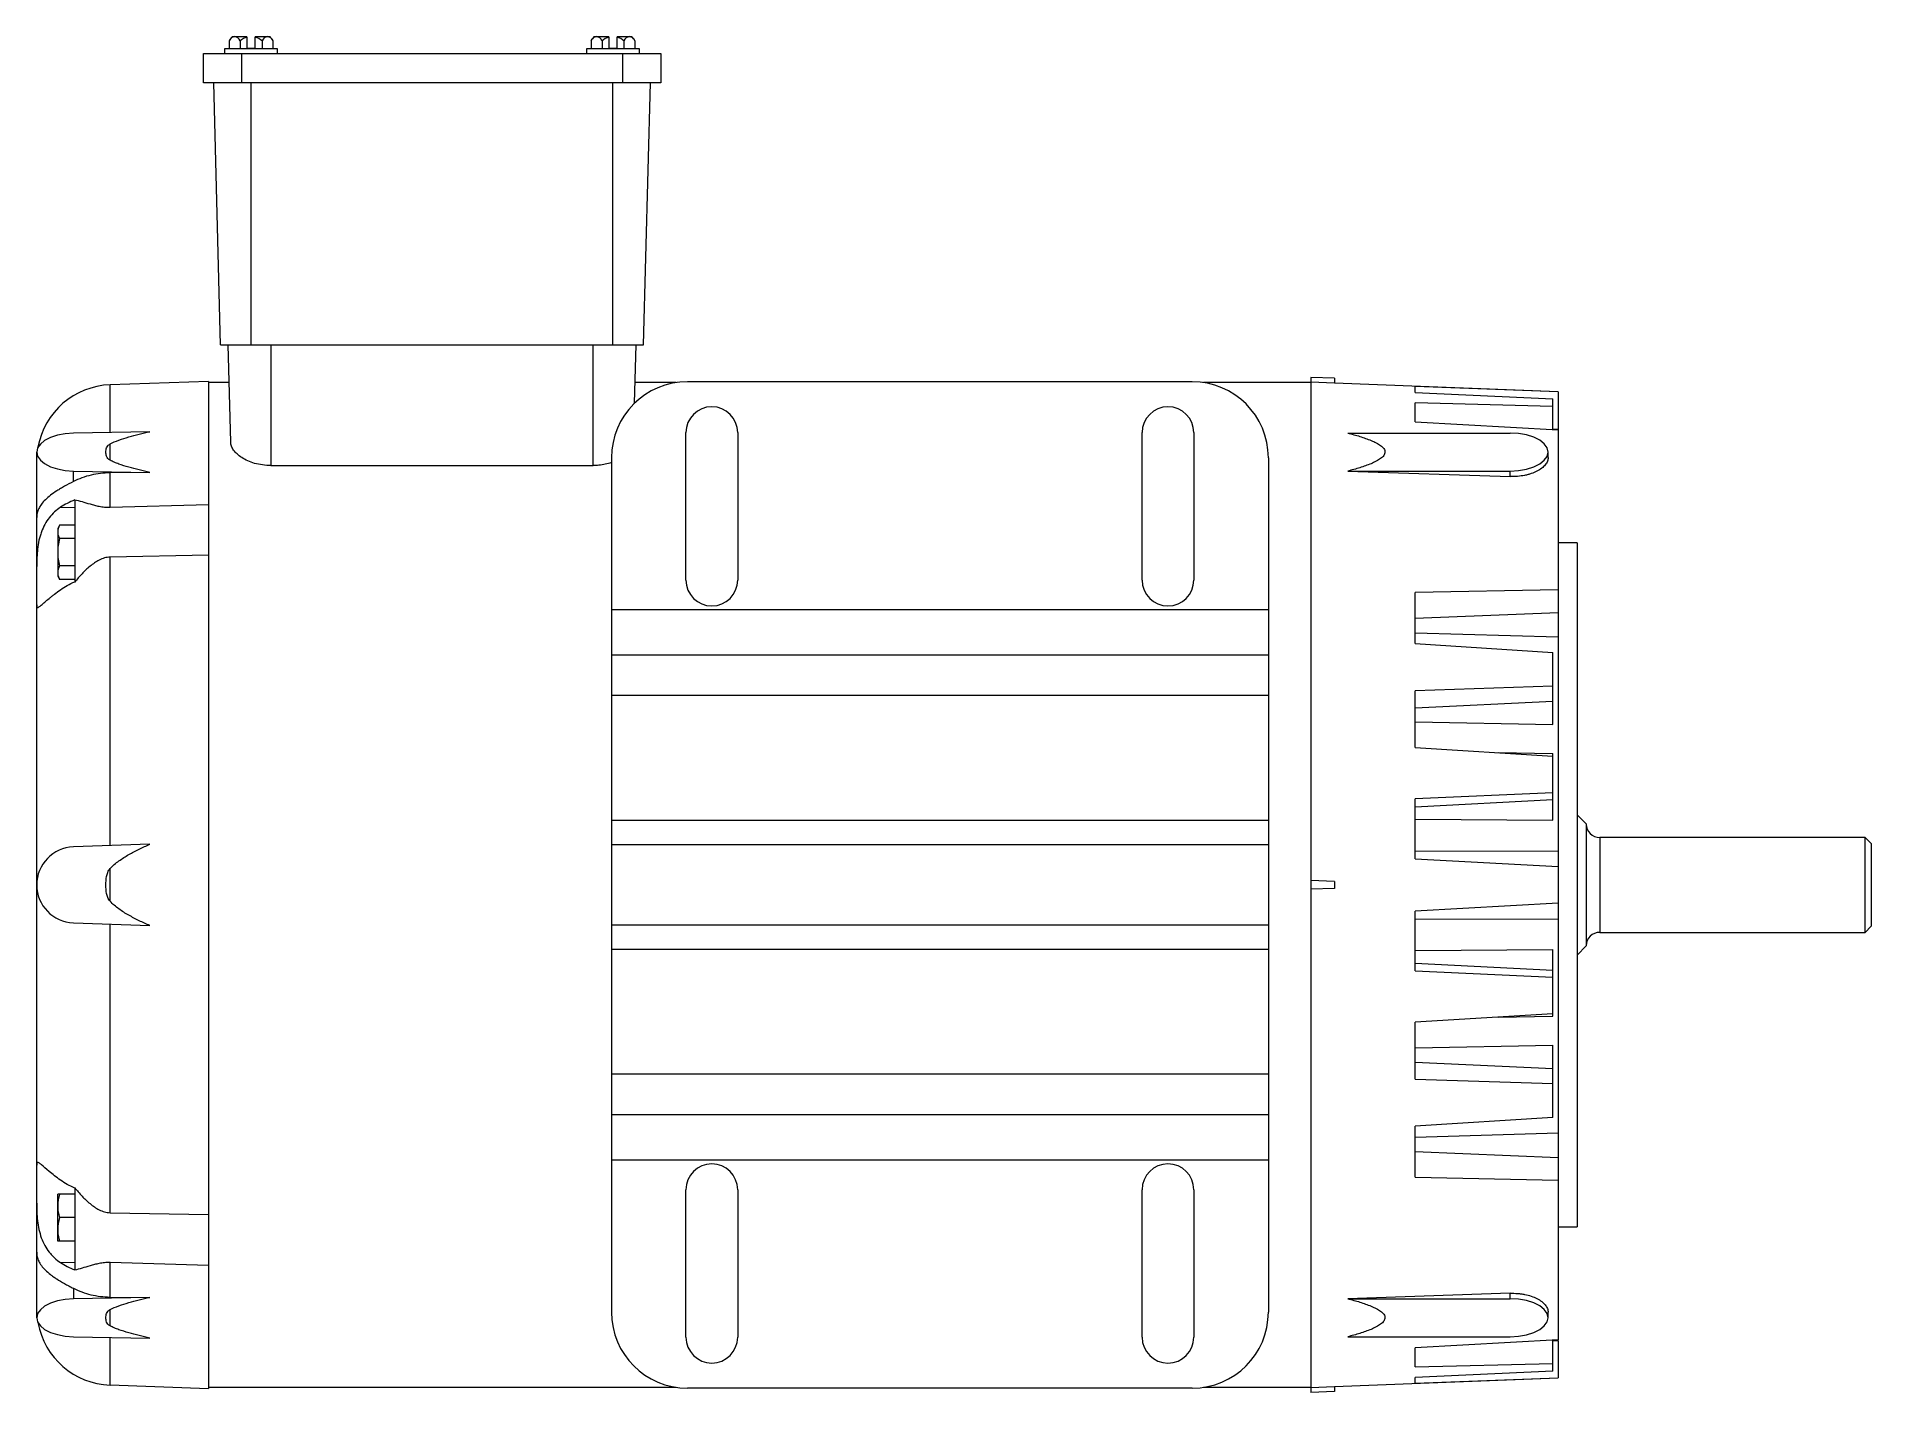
# Paper-space layout '_Bottom' of a CAD drawing. Header units: inches. Extents: x -4.8 to 7.3, y -3.3 to 5.6.
import ezdxf

# ---------------------------------------------------------------- set-up
doc = ezdxf.new("R2010")
doc.units = ezdxf.units.IN
doc.header["$MEASUREMENT"] = 0

psp = doc.layouts.new('_Bottom')

# ---------------------------------------------------------------- linework, layer by layer
at = {"color": 7, "linetype": 'Continuous', "lineweight": 15}
for p, q in [((-3.489, 5.553), (-3.489, 5.5)), ((-3.372, 5.579), (-3.47, 5.579)), ((-3.417, 5.553), (-3.417, 5.5)), ((-3.372, 5.579), (-3.372, 5.505)), ((-3.318, 5.505), (-3.318, 5.579)), ((-3.22, 5.579), (-3.318, 5.579)), ((-3.273, 5.553), (-3.273, 5.5)), ((-3.201, 5.553), (-3.201, 5.5)), ((-1.109, 5.553), (-1.109, 5.5)), ((-0.992, 5.579), (-1.09, 5.579)), ((-1.037, 5.553), (-1.037, 5.5)), ((-0.992, 5.579), (-0.992, 5.505)), ((-0.938, 5.505), (-0.938, 5.579)), ((-0.84, 5.579), (-0.938, 5.579)), ((-0.893, 5.553), (-0.893, 5.5)), ((-0.821, 5.553), (-0.821, 5.5)), ((-3.659, 5.276), (-3.659, 5.469)), ((-3.659, 5.469), (-0.651, 5.469)), ((-3.519, 5.5), (-3.519, 5.469)), ((-3.171, 5.5), (-3.519, 5.5)), ((-3.409, 5.469), (-3.409, 5.276)), ((-3.372, 5.505), (-3.318, 5.505)), ((-3.171, 5.469), (-3.171, 5.5)), ((-1.139, 5.5), (-1.139, 5.469)), ((-0.791, 5.5), (-1.139, 5.5)), ((-0.992, 5.505), (-0.938, 5.505)), ((-0.901, 5.276), (-0.901, 5.469)), ((-0.791, 5.469), (-0.791, 5.5)), ((-0.651, 5.469), (-0.651, 5.276)), ((-0.651, 5.276), (-3.659, 5.276)), ((-3.546, 3.553), (-3.591, 5.276)), ((-3.345, 3.553), (-3.345, 5.276)), ((-0.965, 3.553), (-0.965, 5.276)), ((-0.764, 3.553), (-0.719, 5.276)), ((-3.546, 3.553), (-0.764, 3.553)), ((-3.479, 2.913), (-3.496, 3.553)), ((-3.215, 3.553), (-3.215, 2.758)), ((-1.095, 2.758), (-1.095, 3.553)), ((-0.814, 3.553), (-0.825, 3.168)), ((-3.625, 3.312), (-4.272, 3.289)), ((-4.272, 2.976), (-4.272, 3.289)), ((-3.625, 3.312), (-3.625, -3.312)), ((-3.489, 3.304), (-3.625, 3.304)), ((-0.549, 3.304), (-0.821, 3.304)), ((2.845, 3.31), (-0.475, 3.31)), ((3.625, 3.304), (2.919, 3.304)), ((3.625, 3.338), (3.625, -3.338)), ((3.781, 3.333), (3.625, 3.338)), ((3.781, 3.3), (3.625, 3.306)), ((3.781, 3.333), (3.781, 3.3)), ((5.25, 3.243), (3.781, 3.3)), ((5.25, 3.243), (4.311, 3.278)), ((4.311, 3.24), (4.311, 3.278)), ((4.311, 3.24), (5.215, 3.198)), ((5.215, 3.148), (4.311, 3.17)), ((4.311, 3.045), (4.311, 3.17)), ((5.215, 2.994), (5.215, 3.198)), ((5.25, 3.243), (5.25, -2.993)), ((4.311, 3.045), (5.25, 2.993)), ((-4.012, 2.981), (-4.514, 2.972)), ((-4.272, 2.793), (-4.272, 2.901)), ((-0.485, 2.005), (-0.485, 2.975)), ((-0.145, 2.975), (-0.145, 2.005)), ((2.515, 2.005), (2.515, 2.975)), ((2.855, 2.975), (2.855, 2.005)), ((3.867, 2.972), (4.935, 2.972)), ((5.215, 2.997), (5.25, 2.997)), ((-4.755, -2.847), (-4.755, 2.847)), ((-0.975, 2.81), (-0.975, -2.81)), ((3.345, 2.81), (3.345, -2.81)), ((5.185, 2.811), (5.185, 2.847)), ((-4.514, 2.653), (-4.514, 2.722)), ((-4.514, 2.722), (-4.012, 2.713)), ((-4.012, 2.713), (-4.272, 2.711)), ((-4.272, 2.484), (-4.272, 2.711)), ((-3.215, 2.758), (-1.095, 2.758)), ((3.867, 2.722), (4.935, 2.686)), ((3.867, 2.722), (4.935, 2.722)), ((4.935, 2.686), (4.935, 2.722)), ((-4.505, 2.534), (-4.505, 1.991)), ((-4.598, 2.484), (-4.505, 2.482)), ((-4.272, 2.484), (-3.625, 2.503)), ((-4.604, 2.367), (-4.617, 2.343)), ((-4.617, 2.343), (-4.617, 2.034)), ((-4.505, 2.367), (-4.604, 2.367)), ((-4.505, 2.278), (-4.604, 2.278)), ((5.375, 2.25), (5.25, 2.25)), ((5.375, 2.25), (5.375, -2.25)), ((-4.505, 2.099), (-4.604, 2.099)), ((-3.625, 2.169), (-4.272, 2.156)), ((-4.272, 0.258), (-4.272, 2.156)), ((-4.617, 2.034), (-4.604, 2.01)), ((-4.505, 2.01), (-4.604, 2.01)), ((5.25, 1.941), (4.311, 1.923)), ((3.345, 1.81), (-0.975, 1.81)), ((4.311, 1.587), (4.311, 1.923)), ((4.311, 1.754), (5.25, 1.793)), ((4.311, 1.659), (5.25, 1.631)), ((4.311, 1.587), (5.215, 1.529)), ((3.345, 1.512), (-0.975, 1.512)), ((5.215, 1.055), (5.215, 1.529)), ((3.345, 1.245), (-0.975, 1.245)), ((5.215, 1.307), (4.311, 1.277)), ((4.311, 0.903), (4.311, 1.277)), ((4.311, 1.165), (5.215, 1.208)), ((4.311, 1.072), (5.215, 1.055)), ((4.311, 0.903), (5.215, 0.848)), ((4.857, 0.87), (5.215, 0.864)), ((5.215, 0.425), (5.215, 0.864)), ((5.215, 0.606), (4.311, 0.566)), ((4.311, 0.172), (4.311, 0.566)), ((4.311, 0.514), (5.215, 0.561)), ((3.345, 0.424), (-0.975, 0.424)), ((4.311, 0.432), (5.215, 0.425)), ((5.435, 0.401), (5.375, 0.461)), ((5.435, 0.401), (5.435, -0.401)), ((-4.012, 0.267), (-4.514, 0.25)), ((3.345, 0.264), (-0.975, 0.264)), ((7.27, 0.312), (5.525, 0.312)), ((5.525, 0.312), (5.525, -0.312)), ((7.31, 0.272), (7.27, 0.312)), ((7.27, -0.312), (7.27, 0.312)), ((7.31, 0.272), (7.31, -0.272)), ((4.311, 0.225), (5.25, 0.222)), ((4.311, 0.172), (5.25, 0.121)), ((-4.272, -0.107), (-4.272, 0.107)), ((3.781, 0.023), (3.625, 0.028)), ((3.781, 0.023), (3.781, -0.023)), ((3.781, -0.023), (3.625, -0.028)), ((5.25, -0.121), (4.311, -0.172)), ((4.311, -0.566), (4.311, -0.172)), ((4.311, -0.225), (5.25, -0.222)), ((-4.514, -0.25), (-4.012, -0.267)), ((-4.272, -2.156), (-4.272, -0.258)), ((3.345, -0.264), (-0.975, -0.264)), ((5.525, -0.312), (7.27, -0.312)), ((7.27, -0.312), (7.31, -0.272)), ((3.345, -0.424), (-0.975, -0.424)), ((4.311, -0.432), (5.215, -0.425)), ((5.215, -0.864), (5.215, -0.425)), ((5.375, -0.461), (5.435, -0.401)), ((4.311, -0.514), (5.215, -0.561)), ((4.311, -0.566), (5.215, -0.606)), ((5.215, -0.848), (4.311, -0.903)), ((4.311, -1.277), (4.311, -0.903)), ((4.857, -0.87), (5.215, -0.864)), ((4.311, -1.072), (5.215, -1.055)), ((5.215, -1.529), (5.215, -1.055)), ((4.311, -1.165), (5.215, -1.208)), ((3.345, -1.245), (-0.975, -1.245)), ((4.311, -1.277), (5.215, -1.307)), ((3.345, -1.512), (-0.975, -1.512)), ((5.215, -1.529), (4.311, -1.587)), ((4.311, -1.923), (4.311, -1.587)), ((4.311, -1.659), (5.25, -1.631)), ((4.311, -1.754), (5.25, -1.793)), ((3.345, -1.81), (-0.975, -1.81)), ((4.311, -1.923), (5.25, -1.941)), ((-4.617, -2.343), (-4.617, -2.034)), ((-4.505, -2.034), (-4.604, -2.034)), ((-4.505, -1.991), (-4.505, -2.534)), ((-0.485, -2.975), (-0.485, -2.005)), ((-0.145, -2.005), (-0.145, -2.975)), ((2.515, -2.975), (2.515, -2.005)), ((2.855, -2.005), (2.855, -2.975)), ((-4.272, -2.156), (-3.625, -2.169)), ((-4.505, -2.188), (-4.604, -2.188)), ((5.25, -2.25), (5.375, -2.25)), ((-4.505, -2.343), (-4.604, -2.343)), ((-4.598, -2.484), (-4.505, -2.482)), ((-3.625, -2.503), (-4.272, -2.484)), ((-4.272, -2.711), (-4.272, -2.484)), ((-4.514, -2.653), (-4.514, -2.722)), ((-4.012, -2.713), (-4.514, -2.722)), ((-4.272, -2.711), (-4.012, -2.713)), ((4.935, -2.686), (3.867, -2.722)), ((3.867, -2.722), (4.935, -2.722)), ((4.935, -2.722), (4.935, -2.686)), ((-4.272, -2.901), (-4.272, -2.793)), ((5.185, -2.847), (5.185, -2.811)), ((-4.514, -2.972), (-4.012, -2.981)), ((-4.272, -3.289), (-4.272, -2.976)), ((3.867, -2.972), (4.935, -2.972)), ((5.25, -2.993), (4.311, -3.045)), ((5.215, -3.198), (5.215, -2.994)), ((5.215, -2.997), (5.25, -2.997)), ((5.25, -2.997), (5.25, -3.243)), ((4.311, -3.17), (4.311, -3.045)), ((3.781, -3.3), (5.25, -3.243)), ((4.311, -3.17), (5.215, -3.148)), ((5.215, -3.198), (4.311, -3.24)), ((4.311, -3.278), (4.311, -3.24)), ((4.311, -3.278), (5.25, -3.243)), ((-4.272, -3.289), (-3.625, -3.312)), ((-3.625, -3.304), (-0.549, -3.304)), ((2.845, -3.31), (-0.475, -3.31)), ((2.919, -3.304), (3.625, -3.304)), ((3.625, -3.306), (3.781, -3.3)), ((3.781, -3.333), (3.625, -3.338)), ((3.781, -3.3), (3.781, -3.333))]:
    psp.add_line(p, q, dxfattribs=at)
at = {"color": 7, "linetype": 'Continuous', "lineweight": 15, "flags": 128}
for points in [[(-4.514, 2.972), (-4.568, 2.968), (-4.619, 2.958), (-4.665, 2.943), (-4.703, 2.924), (-4.731, 2.9), (-4.749, 2.874), (-4.755, 2.847), (-4.749, 2.82), (-4.731, 2.794), (-4.703, 2.771), (-4.665, 2.751), (-4.619, 2.736), (-4.568, 2.726), (-4.514, 2.722)], [(4.935, 2.722), (4.991, 2.725), (5.043, 2.734), (5.091, 2.749), (5.13, 2.769), (5.16, 2.793), (5.179, 2.819), (5.185, 2.847), (5.179, 2.875), (5.16, 2.901), (5.13, 2.925), (5.091, 2.945), (5.043, 2.96), (4.991, 2.969), (4.935, 2.972)], [(-4.514, -2.722), (-4.568, -2.726), (-4.619, -2.736), (-4.665, -2.751), (-4.703, -2.771), (-4.731, -2.794), (-4.749, -2.82), (-4.755, -2.847), (-4.749, -2.874), (-4.731, -2.9), (-4.703, -2.924), (-4.665, -2.943), (-4.619, -2.958), (-4.568, -2.968), (-4.514, -2.972)], [(4.935, -2.972), (4.991, -2.969), (5.043, -2.96), (5.091, -2.945), (5.13, -2.925), (5.16, -2.901), (5.179, -2.875), (5.185, -2.847), (5.179, -2.819), (5.16, -2.793), (5.13, -2.769), (5.091, -2.749), (5.043, -2.734), (4.991, -2.725), (4.935, -2.722)]]:
    psp.add_lwpolyline(points, dxfattribs=at)
at = {"color": 7, "linetype": 'Continuous', "lineweight": 15}
for centre, radius, start, end in [((-3.345, 5.469), 0.167, 138.6522, 150.0945), ((-3.448, 5.535), 0.0453, 96.9616, 156.6167), ((-3.459, 5.535), 0.0453, 23.3833, 83.0384), ((-3.345, 5.469), 0.11, 104.2087, 131.0016), ((-3.345, 5.469), 0.11, 48.9984, 75.7913), ((-3.231, 5.535), 0.0453, 96.9616, 156.6167), ((-3.242, 5.535), 0.0453, 23.3833, 83.0384), ((-3.345, 5.469), 0.167, 29.9055, 41.3478), ((-0.965, 5.469), 0.167, 138.6522, 150.0945), ((-1.068, 5.535), 0.0453, 96.9616, 156.6167), ((-1.079, 5.535), 0.0453, 23.3833, 83.0384), ((-0.965, 5.469), 0.11, 104.2087, 131.0016), ((-0.965, 5.469), 0.11, 48.9984, 75.7913), ((-0.851, 5.535), 0.0453, 96.9616, 156.6167), ((-0.862, 5.535), 0.0453, 23.3833, 83.0384), ((-0.965, 5.469), 0.167, 29.9055, 41.3478), ((-4.255, 2.79), 0.5, 92, 169.7743), ((-0.475, 2.81), 0.5, 90, 180), ((2.845, 2.81), 0.5, 0, 90), ((-0.315, 2.975), 0.17, 0, 180), ((2.685, 2.975), 0.17, 0, 180), ((-0.315, 2.005), 0.17, 180, 0), ((2.685, 2.005), 0.17, 180, 0), ((5.525, 0.402), 0.09, 180.8754, 270), ((-4.505, 0), 0.25, 92, 268), ((5.525, -0.402), 0.09, 90, 179.1246), ((-0.315, -2.005), 0.17, 0, 180), ((2.685, -2.005), 0.17, 0, 180), ((-4.255, -2.79), 0.5, 190.2257, 268), ((-0.475, -2.81), 0.5, 180, 270), ((2.845, -2.81), 0.5, 270, 0), ((-0.315, -2.975), 0.17, 180, 0), ((2.685, -2.975), 0.17, 180, 0)]:
    psp.add_arc(centre, radius, start, end, dxfattribs=at)
for points, knots in [([(-4.272, 2.793), (-4.276, 2.795), (-4.278, 2.797), (-4.283, 2.801), (-4.285, 2.803), (-4.29, 2.81), (-4.293, 2.815), (-4.299, 2.828), (-4.3, 2.838), (-4.3, 2.856), (-4.299, 2.866), (-4.293, 2.879), (-4.29, 2.884), (-4.285, 2.891), (-4.283, 2.893), (-4.278, 2.897), (-4.276, 2.899), (-4.272, 2.901)], [0, 0, 0, 0, 0.0625, 0.0625, 0.125, 0.125, 0.25, 0.25, 0.5, 0.5, 0.75, 0.75, 0.875, 0.875, 0.9375, 0.9375, 1, 1, 1, 1]), ([(-4.272, 2.901), (-4.255, 2.91), (-4.235, 2.918), (-4.193, 2.934), (-4.171, 2.94), (-4.127, 2.953), (-4.104, 2.959), (-4.058, 2.97), (-4.035, 2.976), (-4.012, 2.981)], [0, 0, 0, 0, 0.25, 0.25, 0.5, 0.5, 0.75, 0.75, 1, 1, 1, 1]), ([(-3.215, 2.758), (-3.233, 2.758), (-3.252, 2.76), (-3.288, 2.765), (-3.305, 2.768), (-3.338, 2.778), (-3.353, 2.783), (-3.382, 2.796), (-3.395, 2.803), (-3.418, 2.818), (-3.428, 2.826), (-3.446, 2.843), (-3.454, 2.852), (-3.466, 2.869), (-3.47, 2.878), (-3.477, 2.895), (-3.479, 2.904), (-3.479, 2.913)], [0, 0, 0, 0, 0.125, 0.125, 0.25, 0.25, 0.375, 0.375, 0.5, 0.5, 0.625, 0.625, 0.75, 0.75, 0.875, 0.875, 1, 1, 1, 1]), ([(3.867, 2.972), (3.894, 2.965), (3.921, 2.958), (3.972, 2.942), (3.997, 2.933), (4.032, 2.919), (4.044, 2.913), (4.065, 2.902), (4.075, 2.896), (4.092, 2.884), (4.099, 2.877), (4.107, 2.866), (4.109, 2.862), (4.112, 2.855), (4.112, 2.851), (4.112, 2.839), (4.109, 2.832), (4.099, 2.817), (4.092, 2.81), (4.075, 2.798), (4.065, 2.792), (4.043, 2.781), (4.032, 2.775), (3.997, 2.761), (3.972, 2.752), (3.921, 2.736), (3.894, 2.729), (3.867, 2.722)], [0, 0, 0, 0, 0.125, 0.125, 0.25, 0.25, 0.3125, 0.3125, 0.375, 0.375, 0.4375, 0.4375, 0.46875, 0.46875, 0.5, 0.5, 0.5625, 0.5625, 0.625, 0.625, 0.6875, 0.6875, 0.75, 0.75, 0.875, 0.875, 1, 1, 1, 1]), ([(-4.012, 2.713), (-4.035, 2.718), (-4.058, 2.724), (-4.104, 2.735), (-4.127, 2.741), (-4.172, 2.754), (-4.194, 2.761), (-4.225, 2.772), (-4.235, 2.776), (-4.254, 2.784), (-4.264, 2.789), (-4.272, 2.793)], [0, 0, 0, 0, 0.25, 0.25, 0.5, 0.5, 0.75, 0.75, 0.875, 0.875, 1, 1, 1, 1]), ([(-0.975, 2.778), (-1.002, 2.77), (-1.04, 2.76), (-1.082, 2.759), (-1.095, 2.758)], [0, 0, 0, 0, 0.701913, 1, 1, 1, 1]), ([(5.185, 2.811), (5.185, 2.803), (5.183, 2.795), (5.179, 2.783), (5.177, 2.779), (5.172, 2.771), (5.169, 2.767), (5.16, 2.755), (5.152, 2.748), (5.134, 2.734), (5.123, 2.727), (5.1, 2.715), (5.088, 2.71), (5.067, 2.703), (5.06, 2.701), (5.046, 2.697), (5.038, 2.695), (5.016, 2.691), (5, 2.689), (4.968, 2.686), (4.951, 2.686), (4.935, 2.686)], [0, 0, 0, 0, 0.125, 0.125, 0.1875, 0.1875, 0.25, 0.25, 0.375, 0.375, 0.5, 0.5, 0.625, 0.625, 0.6875, 0.6875, 0.75, 0.75, 0.875, 0.875, 1, 1, 1, 1]), ([(-4.272, 2.711), (-4.315, 2.71), (-4.357, 2.705), (-4.417, 2.691), (-4.438, 2.685), (-4.477, 2.67), (-4.495, 2.662), (-4.514, 2.653)], [0, 0, 0, 0, 0.5, 0.5, 0.75, 0.75, 1, 1, 1, 1]), ([(-4.514, 2.653), (-4.534, 2.643), (-4.554, 2.632), (-4.581, 2.617), (-4.59, 2.612), (-4.606, 2.602), (-4.615, 2.597), (-4.638, 2.582), (-4.652, 2.573), (-4.677, 2.553), (-4.688, 2.543), (-4.718, 2.514), (-4.732, 2.495), (-4.746, 2.465), (-4.749, 2.456), (-4.753, 2.441), (-4.754, 2.436), (-4.754, 2.428), (-4.755, 2.426), (-4.755, 2.421), (-4.755, 2.418), (-4.755, 2.416)], [0, 0, 0, 0, 0.125, 0.125, 0.1875, 0.1875, 0.25, 0.25, 0.375, 0.375, 0.5, 0.5, 0.75, 0.75, 0.875, 0.875, 0.9375, 0.9375, 0.96875, 0.96875, 1, 1, 1, 1]), ([(-4.505, 2.534), (-4.49, 2.53), (-4.474, 2.526), (-4.44, 2.516), (-4.423, 2.511), (-4.395, 2.503), (-4.385, 2.5), (-4.365, 2.495), (-4.355, 2.493), (-4.333, 2.488), (-4.321, 2.487), (-4.303, 2.485), (-4.297, 2.484), (-4.285, 2.484), (-4.279, 2.484), (-4.272, 2.484)], [0, 0, 0, 0, 0.25, 0.25, 0.5, 0.5, 0.625, 0.625, 0.75, 0.75, 0.875, 0.875, 0.9375, 0.9375, 1, 1, 1, 1]), ([(-4.598, 2.484), (-4.626, 2.466), (-4.651, 2.443), (-4.694, 2.388), (-4.711, 2.357), (-4.727, 2.313), (-4.73, 2.303), (-4.735, 2.285), (-4.738, 2.276), (-4.744, 2.248), (-4.747, 2.228), (-4.75, 2.199), (-4.751, 2.189), (-4.753, 2.17), (-4.753, 2.16), (-4.755, 2.131), (-4.755, 2.112), (-4.755, 2.094)], [0, 0, 0, 0, 0.25, 0.25, 0.5, 0.5, 0.5625, 0.5625, 0.625, 0.625, 0.75, 0.75, 0.8125, 0.8125, 0.875, 0.875, 1, 1, 1, 1]), ([(-4.617, 2.322), (-4.617, 2.315), (-4.616, 2.307), (-4.611, 2.292), (-4.608, 2.285), (-4.604, 2.278)], [0, 0, 0, 0, 0.5, 0.5, 1, 1, 1, 1]), ([(-4.604, 2.278), (-4.608, 2.263), (-4.611, 2.248), (-4.616, 2.219), (-4.617, 2.204), (-4.617, 2.188)], [0, 0, 0, 0, 0.5, 0.5, 1, 1, 1, 1]), ([(-4.617, 2.188), (-4.617, 2.173), (-4.616, 2.158), (-4.611, 2.128), (-4.608, 2.114), (-4.604, 2.099)], [0, 0, 0, 0, 0.5, 0.5, 1, 1, 1, 1]), ([(-4.617, 2.055), (-4.617, 2.047), (-4.616, 2.04), (-4.611, 2.025), (-4.608, 2.018), (-4.604, 2.01)], [0, 0, 0, 0, 0.5, 0.5, 1, 1, 1, 1]), ([(-4.272, 2.156), (-4.285, 2.156), (-4.297, 2.154), (-4.315, 2.149), (-4.321, 2.147), (-4.333, 2.142), (-4.338, 2.14), (-4.355, 2.131), (-4.365, 2.125), (-4.385, 2.111), (-4.395, 2.104), (-4.423, 2.081), (-4.44, 2.064), (-4.474, 2.029), (-4.49, 2.01), (-4.505, 1.991)], [0, 0, 0, 0, 0.125, 0.125, 0.1875, 0.1875, 0.25, 0.25, 0.375, 0.375, 0.5, 0.5, 0.75, 0.75, 1, 1, 1, 1]), ([(-4.755, 1.843), (-4.755, 1.84), (-4.755, 1.838), (-4.755, 1.833), (-4.754, 1.831), (-4.753, 1.827), (-4.752, 1.825), (-4.747, 1.825), (-4.744, 1.826), (-4.736, 1.831), (-4.731, 1.835), (-4.718, 1.846), (-4.71, 1.853), (-4.693, 1.868), (-4.684, 1.876), (-4.668, 1.889), (-4.662, 1.894), (-4.65, 1.903), (-4.644, 1.908), (-4.626, 1.922), (-4.612, 1.932), (-4.598, 1.942)], [0, 0, 0, 0, 0.0625, 0.0625, 0.125, 0.125, 0.25, 0.25, 0.375, 0.375, 0.5, 0.5, 0.625, 0.625, 0.75, 0.75, 0.8125, 0.8125, 0.875, 0.875, 1, 1, 1, 1]), ([(-4.272, 0.107), (-4.255, 0.126), (-4.235, 0.143), (-4.193, 0.173), (-4.171, 0.187), (-4.127, 0.212), (-4.104, 0.224), (-4.058, 0.247), (-4.035, 0.257), (-4.012, 0.267)], [0, 0, 0, 0, 0.25, 0.25, 0.5, 0.5, 0.75, 0.75, 1, 1, 1, 1]), ([(-4.272, -0.107), (-4.276, -0.104), (-4.278, -0.1), (-4.283, -0.092), (-4.285, -0.087), (-4.29, -0.074), (-4.293, -0.065), (-4.299, -0.038), (-4.3, -0.019), (-4.3, 0.019), (-4.299, 0.037), (-4.293, 0.065), (-4.29, 0.074), (-4.285, 0.087), (-4.283, 0.092), (-4.278, 0.1), (-4.276, 0.104), (-4.272, 0.107)], [0, 0, 0, 0, 0.0625, 0.0625, 0.125, 0.125, 0.25, 0.25, 0.5, 0.5, 0.75, 0.75, 0.875, 0.875, 0.9375, 0.9375, 1, 1, 1, 1]), ([(-4.012, -0.267), (-4.035, -0.257), (-4.058, -0.247), (-4.104, -0.224), (-4.127, -0.212), (-4.172, -0.187), (-4.194, -0.173), (-4.225, -0.15), (-4.235, -0.142), (-4.254, -0.126), (-4.264, -0.117), (-4.272, -0.107)], [0, 0, 0, 0, 0.25, 0.25, 0.5, 0.5, 0.75, 0.75, 0.875, 0.875, 1, 1, 1, 1]), ([(-4.598, -1.942), (-4.626, -1.922), (-4.651, -1.903), (-4.694, -1.867), (-4.711, -1.852), (-4.727, -1.838), (-4.73, -1.836), (-4.735, -1.832), (-4.738, -1.83), (-4.744, -1.826), (-4.747, -1.825), (-4.75, -1.825), (-4.751, -1.825), (-4.753, -1.827), (-4.753, -1.828), (-4.755, -1.833), (-4.755, -1.837), (-4.755, -1.843)], [0, 0, 0, 0, 0.25, 0.25, 0.5, 0.5, 0.5625, 0.5625, 0.625, 0.625, 0.75, 0.75, 0.8125, 0.8125, 0.875, 0.875, 1, 1, 1, 1]), ([(-4.604, -2.034), (-4.608, -2.034), (-4.611, -2.034), (-4.616, -2.034), (-4.617, -2.034), (-4.617, -2.034)], [0, 0, 0, 0, 0.5, 0.5, 1, 1, 1, 1]), ([(-4.505, -1.991), (-4.49, -2.01), (-4.474, -2.029), (-4.44, -2.064), (-4.423, -2.081), (-4.395, -2.104), (-4.385, -2.112), (-4.365, -2.125), (-4.355, -2.132), (-4.333, -2.142), (-4.321, -2.147), (-4.303, -2.152), (-4.297, -2.153), (-4.285, -2.155), (-4.279, -2.156), (-4.272, -2.156)], [0, 0, 0, 0, 0.25, 0.25, 0.5, 0.5, 0.625, 0.625, 0.75, 0.75, 0.875, 0.875, 0.9375, 0.9375, 1, 1, 1, 1]), ([(-4.755, -2.094), (-4.755, -2.103), (-4.755, -2.113), (-4.755, -2.132), (-4.754, -2.141), (-4.753, -2.17), (-4.752, -2.189), (-4.747, -2.228), (-4.744, -2.247), (-4.736, -2.285), (-4.731, -2.303), (-4.718, -2.338), (-4.71, -2.355), (-4.693, -2.387), (-4.684, -2.402), (-4.668, -2.422), (-4.662, -2.429), (-4.65, -2.442), (-4.644, -2.448), (-4.626, -2.465), (-4.612, -2.475), (-4.598, -2.484)], [0, 0, 0, 0, 0.0625, 0.0625, 0.125, 0.125, 0.25, 0.25, 0.375, 0.375, 0.5, 0.5, 0.625, 0.625, 0.75, 0.75, 0.8125, 0.8125, 0.875, 0.875, 1, 1, 1, 1]), ([(-4.617, -2.111), (-4.617, -2.124), (-4.616, -2.138), (-4.611, -2.163), (-4.608, -2.176), (-4.604, -2.188)], [0, 0, 0, 0, 0.5, 0.5, 1, 1, 1, 1]), ([(-4.617, -2.266), (-4.617, -2.279), (-4.616, -2.292), (-4.611, -2.317), (-4.608, -2.33), (-4.604, -2.343)], [0, 0, 0, 0, 0.5, 0.5, 1, 1, 1, 1]), ([(-4.604, -2.343), (-4.608, -2.343), (-4.611, -2.343), (-4.616, -2.343), (-4.617, -2.343), (-4.617, -2.343)], [0, 0, 0, 0, 0.5, 0.5, 1, 1, 1, 1]), ([(-4.755, -2.416), (-4.755, -2.418), (-4.755, -2.421), (-4.755, -2.426), (-4.754, -2.428), (-4.754, -2.436), (-4.753, -2.441), (-4.749, -2.455), (-4.746, -2.465), (-4.737, -2.484), (-4.731, -2.494), (-4.717, -2.514), (-4.708, -2.524), (-4.688, -2.543), (-4.677, -2.553), (-4.659, -2.567), (-4.652, -2.572), (-4.638, -2.582), (-4.63, -2.587), (-4.607, -2.602), (-4.591, -2.612), (-4.563, -2.627), (-4.554, -2.632), (-4.534, -2.643), (-4.524, -2.648), (-4.514, -2.653)], [0, 0, 0, 0, 0.03125, 0.03125, 0.0625, 0.0625, 0.125, 0.125, 0.25, 0.25, 0.375, 0.375, 0.5, 0.5, 0.625, 0.625, 0.6875, 0.6875, 0.75, 0.75, 0.875, 0.875, 0.9375, 0.9375, 1, 1, 1, 1]), ([(-4.272, -2.484), (-4.285, -2.484), (-4.297, -2.484), (-4.315, -2.486), (-4.321, -2.487), (-4.333, -2.488), (-4.338, -2.489), (-4.355, -2.493), (-4.365, -2.495), (-4.385, -2.5), (-4.395, -2.503), (-4.423, -2.511), (-4.44, -2.516), (-4.474, -2.526), (-4.49, -2.53), (-4.505, -2.534)], [0, 0, 0, 0, 0.125, 0.125, 0.1875, 0.1875, 0.25, 0.25, 0.375, 0.375, 0.5, 0.5, 0.75, 0.75, 1, 1, 1, 1]), ([(-4.514, -2.653), (-4.477, -2.671), (-4.439, -2.686), (-4.378, -2.7), (-4.357, -2.704), (-4.315, -2.709), (-4.294, -2.71), (-4.272, -2.711)], [0, 0, 0, 0, 0.5, 0.5, 0.75, 0.75, 1, 1, 1, 1]), ([(-4.272, -2.793), (-4.255, -2.784), (-4.235, -2.776), (-4.193, -2.761), (-4.171, -2.754), (-4.127, -2.741), (-4.104, -2.735), (-4.058, -2.724), (-4.035, -2.718), (-4.012, -2.713)], [0, 0, 0, 0, 0.25, 0.25, 0.5, 0.5, 0.75, 0.75, 1, 1, 1, 1]), ([(3.867, -2.722), (3.894, -2.729), (3.921, -2.736), (3.972, -2.752), (3.997, -2.761), (4.032, -2.776), (4.044, -2.781), (4.065, -2.792), (4.075, -2.798), (4.092, -2.81), (4.099, -2.817), (4.107, -2.828), (4.109, -2.832), (4.112, -2.84), (4.112, -2.843), (4.112, -2.855), (4.109, -2.862), (4.099, -2.877), (4.092, -2.884), (4.075, -2.896), (4.065, -2.902), (4.043, -2.913), (4.032, -2.919), (3.997, -2.933), (3.972, -2.942), (3.921, -2.958), (3.894, -2.965), (3.867, -2.972)], [0, 0, 0, 0, 0.125, 0.125, 0.25, 0.25, 0.3125, 0.3125, 0.375, 0.375, 0.4375, 0.4375, 0.46875, 0.46875, 0.5, 0.5, 0.5625, 0.5625, 0.625, 0.625, 0.6875, 0.6875, 0.75, 0.75, 0.875, 0.875, 1, 1, 1, 1]), ([(4.935, -2.686), (4.951, -2.686), (4.968, -2.686), (4.992, -2.688), (5, -2.689), (5.015, -2.691), (5.023, -2.692), (5.046, -2.697), (5.06, -2.7), (5.087, -2.71), (5.1, -2.715), (5.123, -2.727), (5.134, -2.733), (5.147, -2.744), (5.152, -2.748), (5.159, -2.755), (5.163, -2.759), (5.172, -2.77), (5.177, -2.778), (5.183, -2.795), (5.185, -2.803), (5.185, -2.811)], [0, 0, 0, 0, 0.125, 0.125, 0.1875, 0.1875, 0.25, 0.25, 0.375, 0.375, 0.5, 0.5, 0.625, 0.625, 0.6875, 0.6875, 0.75, 0.75, 0.875, 0.875, 1, 1, 1, 1]), ([(-4.272, -2.901), (-4.276, -2.899), (-4.278, -2.897), (-4.283, -2.893), (-4.285, -2.891), (-4.29, -2.884), (-4.293, -2.88), (-4.299, -2.866), (-4.3, -2.856), (-4.3, -2.838), (-4.299, -2.828), (-4.293, -2.815), (-4.29, -2.81), (-4.285, -2.803), (-4.283, -2.801), (-4.278, -2.797), (-4.276, -2.795), (-4.272, -2.793)], [0, 0, 0, 0, 0.0625, 0.0625, 0.125, 0.125, 0.25, 0.25, 0.5, 0.5, 0.75, 0.75, 0.875, 0.875, 0.9375, 0.9375, 1, 1, 1, 1]), ([(-4.012, -2.981), (-4.035, -2.976), (-4.058, -2.97), (-4.104, -2.959), (-4.127, -2.953), (-4.172, -2.94), (-4.194, -2.933), (-4.225, -2.922), (-4.235, -2.918), (-4.254, -2.91), (-4.264, -2.905), (-4.272, -2.901)], [0, 0, 0, 0, 0.25, 0.25, 0.5, 0.5, 0.75, 0.75, 0.875, 0.875, 1, 1, 1, 1])]:
    psp.add_open_spline(points, degree=3, knots=knots, dxfattribs=at)
for points in [[(-4.505, 2.532), (-4.539, 2.518), (-4.57, 2.503), (-4.598, 2.484)], [(-4.604, 2.367), (-4.612, 2.352), (-4.617, 2.337), (-4.617, 2.322)], [(-4.604, 2.099), (-4.612, 2.085), (-4.617, 2.07), (-4.617, 2.055)], [(-4.598, 1.942), (-4.57, 1.962), (-4.539, 1.979), (-4.505, 1.994)], [(-4.604, -2.034), (-4.612, -2.059), (-4.617, -2.085), (-4.617, -2.111)], [(-4.505, -1.994), (-4.539, -1.979), (-4.57, -1.962), (-4.598, -1.942)], [(-4.604, -2.188), (-4.612, -2.214), (-4.617, -2.239), (-4.617, -2.266)], [(-4.598, -2.484), (-4.57, -2.503), (-4.539, -2.518), (-4.505, -2.532)]]:
    psp.add_open_spline(points, degree=3, dxfattribs=at)

doc.saveas('drawing.dxf')
